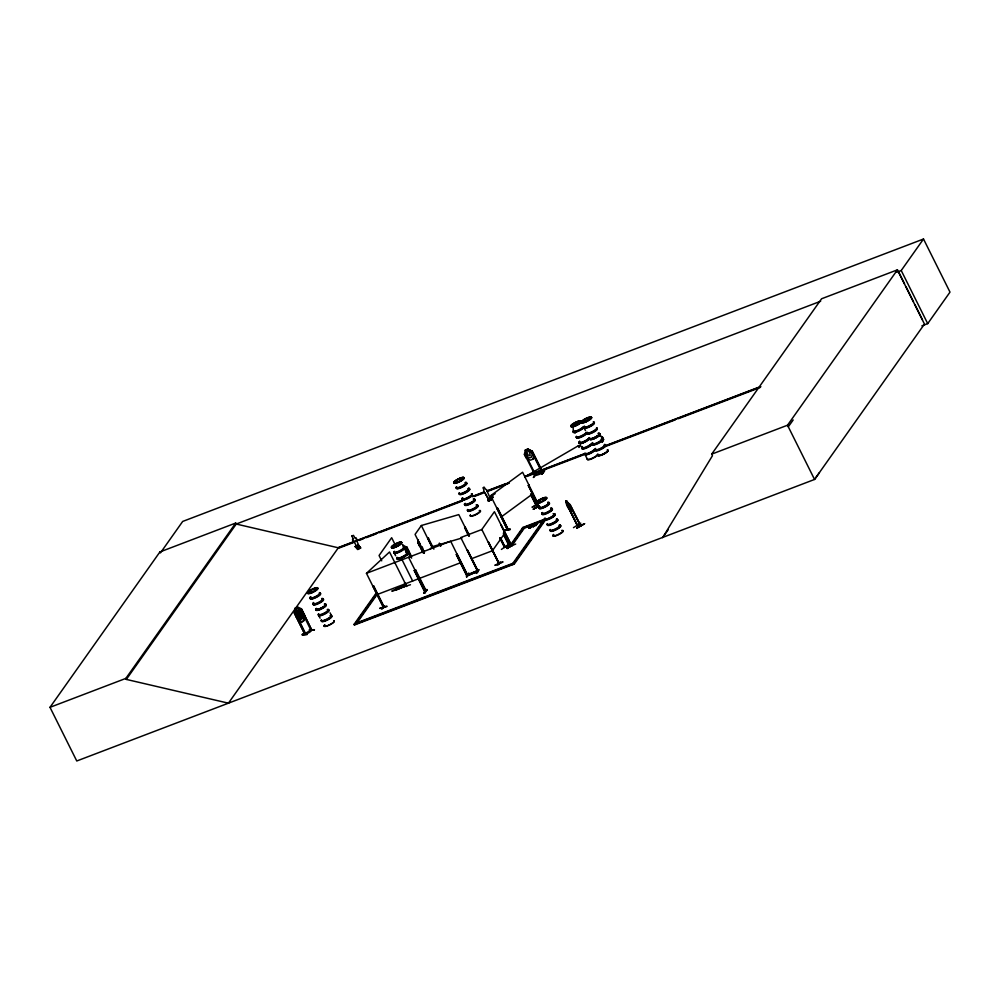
<?xml version="1.0" encoding="UTF-8"?>
<svg xmlns="http://www.w3.org/2000/svg" width="1000" height="1000" viewBox="0 0 1000 1000"><rect width="100%" height="100%" fill="white"/><g stroke="black" fill="none" stroke-linecap="round" stroke-linejoin="round"><path stroke-width="1.5" d="M489.125 498.488L488.387 498.812L489.162 500.363M400.1 588.138L392.113 591.337M502.863 562.125L494.875 565.325L502.7 561.75M305.438 634.15L295.025 612.55L305.788 634.05M300.7 609.062L301.212 608.85M295.05 608.413L294.387 613.288L305.025 634.55L294.5 613.25L295.125 608.475L297.375 607L301.4 612.112L300.925 615.087L299.425 616.062L296.913 615.05L295.65 612.525L295 608.413L297.375 606.888L301.337 608.763L304.75 615.5L304.088 620.375L301.762 621.888M296.837 607.938L296.087 608.425L296.788 611.775L296.125 616.65L300.087 618.525L302.413 617L302.962 612.137L299.062 610.375L296.788 607.938M302.413 617L303.012 612.137M351.938 535.9L352.962 538.6A2.037 1.975 -39.3 0 0 353.975 541.575L357.75 548.212M470.375 515.188L470.475 515.375A5.713 1.312 -26.5 0 0 476.613 514.35A5.713 1.312 -26.5 0 0 479.162 510.737M411.613 558.15L406.312 547.5L407.038 547.25L411.587 556.663M531.325 451.5L532.25 451.45L542.925 472.675L532.337 451.337L528 449.062L525.35 450.037L524.375 454.45L526.05 457.825L530.363 460.188L533.062 459.125M407.663 554.987L408.575 550.712M395.613 590.288L406.6 585.625L396.062 589.637C395.838 587.762 397.013 589.375 395.613 590.288L396.25 588.5L396.65 589.25M499.188 563.513L488.475 542.112L499.1 563.6L498.7 562.55M406.362 552.362L406.875 550.425L402.7 544.95L406.925 547.4M310.725 629.775C311.475 631.925 310.562 627.737 311.875 630.05M358.875 545.9L357.9 544.625L360.763 547.938L357.7 549.538L355.175 546.525L358.225 549.263L355.75 546.25M356.1 546.075L355.225 546.525M358.3 544.9L357.713 545.225M488.525 499.288L488.775 500.288L491.413 499.288L490.95 498.363L491.112 499.175L487.887 499.975C489.95 503.025 487.362 498.738 491.838 496.175M379.963 608.525L386.85 606.6M386.863 606.075L379.825 608.15M581.112 446.538L580.05 445.55L580.562 444.825M313.65 589.025L314.5 588.975M312.2 592.337L310.963 592.8L311.663 592.638M314.15 588.825L313.612 589.438L314.363 589.163M394.825 547.062L395.975 546.325M395.125 546.812L396.037 546.3M395.637 546.325L396.413 546.45L395.387 547.137M397.987 543.1L397.512 543.688L398.15 543.538M458.7 481.75C458.025 482.275 457.688 481.925 458.038 482.262M458.263 481.725L457.45 481.962M460.037 478.663L460.7 478.663M460.238 479.012L459.925 478.625M491.9 496.912L492.287 496.538M540.788 502.3L539.85 502.35M540.237 501.887C539.188 503.413 542.925 500.988 540.212 501.887M540.025 502.475L541.013 501.613M575.425 425.65L574.275 426.062L575.75 425.225M540.375 502.488L540.725 501.662M542.825 498.8L542.775 498.65M542.475 498.975L543.025 498.488L542.587 499M577.762 422.1L576.962 422.6L577.788 422.287M585.487 421.875L584.738 421.9M585.975 421.475L584.725 422.013M587.388 418.488L588.275 418.225L587.525 418.15M586.075 421.3L585.5 421.262M587.537 418.438L588.062 418.212M587.925 418.038L587.438 418.537L588.263 418.263M579.338 442.238A5.713 1.312 -26.5 0 0 582.8 442.438L583.387 442.638M351.962 535.925L353.475 535.375L354.762 537.675A2.037 1.975 -39.3 0 1 356.512 540.237L359.562 547.288L357.738 548.188M602.2 442.113L603.538 439.5L602.3 436.812L599.975 436.112L602.275 436.85L603.625 439.55L602.312 442.125M504.338 530.575L510.363 529.438L504.562 530.413M510.125 529.062L504.425 530.025M662.887 537.275L712.463 455.688L711.688 454.137L821.6 298.762L897.425 269.85L924.463 324.075L814.55 479.45L228.425 703.175L126.325 679.412L125.838 678.413L235.738 523.038L236.238 524.038L338.338 547.8L463.638 500.025M302.4 634.237L307.238 634.45L302.275 634.888L306.988 634.075M424.487 552.688L421.775 547.225M432.725 548.025L427.938 538.288L432.837 547.875M373.288 585.875L372.825 586.35L373.612 585.962L384.288 607.175L383.338 607.638L383.537 606.312M407.038 547.25L406.163 547.688M381.788 609.338L384.525 605.913M424.738 591.862L414.3 570.462L424.875 591.812C429.288 589.888 421.662 591.763 425.95 590.35M415.637 570.025L426.388 591.125M425.712 591.362L408.575 557.275M424.212 593.138L426.375 589.475M426.838 589.7L424.062 592.8M424.9 592.913L427.212 589.587M456.325 554.525L466.9 575.8L456.325 554.525L457.113 554.138L467.788 575.337M509.675 545.7L509.038 545.825L509.825 545.513L510.138 546.6L511.675 546.013L494.425 511.7L481.825 529.513L498.9 563.65L488.475 542.112M511.225 546.188L500.863 524.612L511.788 545.712M467.137 574.788L466.45 575.025L467.325 574.688M466.838 575.8L467.725 575.35L466.987 575.75M466.375 576.625L468.738 573.3L466.675 576.962M468.688 573.3L469.35 573.575L466.6 577.062M507.663 547.288L515.7 544.062M467.65 550.188L478.275 571.425L477.975 570.45L466.987 575.112L477.975 570.45M476.4 572.925L478.738 569.587L476.388 573.35M476.413 573.4L478.888 569.888M467.325 575.775L478.312 571.112L467.325 575.775L466.587 574.862M498.175 563.263L498.475 563.837M497.762 565.25L500.312 561.825M228.525 703.138L76.762 760.987L50 707.325L159.913 551.95L235.738 523.038M126.325 679.412L236.238 524.038L820.65 301.238M228.425 703.175L338.587 547.438L463.9 499.663M469.363 535.862L458.775 514.612L421.362 525.513L415.062 534.412L424.325 553.013M545.788 519.525L514.288 564.05L354.412 625L354.087 624.338L376.575 592.537M354.412 625L376.912 593.2M377.212 593.225L355.613 623.75L355.95 624.412L377.55 593.888M423.888 552.938L418.675 542.188L417.725 542.625L418.387 539.675L417.863 542.587L419.412 546L422.65 547.775L419.513 545.9M430.15 549.3L431.95 546.763L461.875 538.038M404.675 582.913L406.425 586.438L404.425 582.987M482.962 487.7L484.012 490.112A2.037 1.825 35.3 0 0 485.037 493.038L488.775 499.775L490.538 499.1L487.525 492.088A2.037 1.825 35.3 0 0 485.775 489.438L483.963 486.975M488.775 499.775L485.037 493.038M492.612 494.875L488.237 501.188L491 500.012M488.65 501.05L492.35 495.975M492.575 496.012L488.925 500.8M489.975 500.062L489.012 499.012M525.35 450.037L528.025 449.125L530.938 451.987L532.2 454.513L531.487 457.163L529.763 457.825L527.025 456.488L525.438 450.112M492.925 496.763C489.963 501.425 490.675 500.125 490.675 499.787L488.45 500.637L487.887 499.975M492.675 497.488L490.775 500.213M490.763 500.238L492.762 497.575M526.487 450.262L527.35 449.938L529.663 452.475L530.175 455.6L527.812 454.938L526.512 450.225M525.312 454.012L524.475 454.45L525.237 454.137L535.913 475.35L534.8 474.862M528 449.162L532.337 451.337L531.538 451.725L542.188 472.975C540.538 471.987 543.763 471.512 541.825 472.188M533.9 454.8L532.987 459.062M541.775 472.45C545.75 472.3 531.712 477.587 535.6 474.45M534.725 474.875L535.988 475.225L535.612 474.462M533.65 476.863L536.038 473.512L533.462 477.388M533.462 477.463L536.15 473.913M541.575 473.837L544.587 470.763L541.875 474.188M544.188 470.85L541.788 474.15L544.562 470.737M505.012 532.95L492.413 550.75L471.362 558.775M354.087 624.338L513.962 563.387L545.462 518.862L522.863 527.475L509.812 545.925L511.35 545.35L523.938 527.537L524.275 528.2L511.675 546.013M510.138 546.6L523.2 528.138L544.25 520.112L543.925 519.45L512.425 563.962L512.762 564.637L544.25 520.112M602.212 437.95L602.675 438.775M662.625 537.638L668.288 529.65M711.688 454.137L787.513 425.225L897.425 269.85M896.912 272.162L901.225 270.512L923.512 239.013L950 292.125L927.712 323.625L921.888 325.85M788.288 426.775L793.175 419.975M819.438 472.65L814.55 479.45L787.513 425.225M504.575 546.562L504.65 546.525M504.4 547.413L510.213 546.325M500.037 537.95L504.95 547.337L500.55 537.863M509.412 546.6L503.537 534.612M383.363 606.663L383.738 607.438L372.9 586.237L373.612 585.962M395.275 589.625L406.488 585.262L406.85 586.013M507.038 529.125L507.9 528.663M538.45 506.1L528.312 485.588L529.05 485.163L528.312 485.588M358.062 544.9L357.5 545.175M358.038 549.35L357.038 547.987L357.612 548.612L360.15 547.737L357.863 548.913L357.287 548.288M358.3 549.062L356.95 547.025M314.037 589.338L313.762 588.938M311.812 592.513L312.525 592.137L311.163 592.513M457.65 482.1L457.675 481.825M577.15 422.375L577.5 422.188M575.337 425.462L574.875 425.838M575.363 425.312L574.538 425.725M582.737 442.35L582.737 442.438A5.713 1.312 -26.5 0 0 589.2 438.475M582.863 442.262L583.4 442.562M295.163 612.837L294.525 613.263M426.188 590.013L427.238 589.625M511.388 545.9L511.087 545.05M428.425 538.237L433.875 549.15M468.65 535.9L464.725 527.575L465.35 527.388L469.438 535.575M465.35 527.388L464.575 527.712M405.763 585.7L406.463 585.237M406.15 586.462L406.1 585.4M383.488 607.587L366.463 573.325L389.525 551.975L405.412 583.763M572.075 511.35L571.575 508.062L572.15 511.3L570.887 511.087C569.862 509.613 565.538 505.3 567.112 504.137L577.425 525.562L577.112 524.525M577.35 524.612L577.35 525.325M580.1 525.25L577.2 524.987L580.438 525.025L580.825 525.825L570.163 504.6L565.95 501.012L567.112 504.137M569.85 504.55L580.562 525.763M586.287 421.35L585.025 421.987M498.137 563.025L499.087 562.675M536.45 505.438L531.05 494.663M311.8 630.1C308.825 634.612 302.387 633.975 305.512 633.488M535.237 475.513L524.6 454.288M496.887 508.638L497.625 508.212L508.212 529.5L507.4 529.925L497.088 508.612M538.562 506.325L539.637 506.4M501.238 516.95L533.2 493.5M507.512 545.138L501.413 549.425M505.238 547.125L500.337 538.025M509.162 546.025L504.762 546.75M513.475 544.15L512.938 543.75L507.45 548.5M507.013 548.188L513 543.787M513.212 544.125L507.15 548.475L513.175 544.113M530.662 526.35L532.863 525.775L531.325 526.862L530.163 526.538L530.8 527.075L529.237 528.188L530.8 527.075M531.075 526.6L532.863 525.775M536.375 524.175L535.275 525.262L536.475 524.4M529.125 527.962L531.362 527.375M529.237 528.188L530.837 526.9M534.938 525.337L533.337 526.625L534.938 525.337L535.962 525.625L535.312 525.087L536.85 523.987M531.325 526.862L532.75 525.55M533.225 526.4L534.788 525.288L533.337 526.625M535.312 525.087L536.962 524.212M507.762 529.8L507.887 528.638M460.562 478.825L459.925 478.713M457.587 482.238L458.5 481.737M458.413 481.925L457.3 482.212M492.488 496.6L491.463 496.85M302.875 612.15L299.05 610.262L296.725 611.788C293.275 616.025 299.225 620.638 302.325 616.938M296.863 611.85L299.113 610.375L301.825 612.95L303.087 615.487L302.6 618.462L301.1 619.438L298.587 618.425L297.337 615.9L296.725 611.788L298.913 614.087L299.775 611.788L299.113 610.375M298.512 611.312L297.762 611.8L298.463 615.15L300.587 617.463L301.45 615.163L298.562 611.3M302.275 634.888L302.438 634.2M305.35 633.5L310.837 630M314.113 629.85L309.288 629.712L314.462 629.712M425.812 590.525L426.138 591.325M566.525 501.637L569.712 507.362L566.6 501.6M568.188 507.55L570.988 511.125L572.15 511.3M570.913 511.175L567.038 501.238L570.788 509.137L568.275 506.9M573.475 527.638L580.763 523.1M576.7 527.725L584.587 523.713L576.737 527.762M524.775 476.95L578.812 445.487M574.7 425.675L575.875 425.325M594.2 438.45L593.413 438.825M320.438 609.237L319.637 609.6M549.312 518.9L548.513 519.263M503.738 534.462L510.288 546.3L503.587 533.05M355.525 546.512L358.312 545.138M360 546.9L360.15 547.737M357.5 548.9L360.2 547.513M537.337 504.2L532.025 507.25L537.55 504.65M538.525 506.025L533.288 509.175L538.775 506.5M533.237 509.075L538.713 506.388M585.675 421.85L584.913 422.025M383.65 606.6L383.1 606.812M467.537 575.538L450.675 541.225L366.463 573.325M507.675 529.85L490.65 495.7L522.612 472.25L537.7 502.938M384.025 607.388L373.537 586.075M574.85 426.012L574.388 425.688M580.413 525.788L577.125 525.487M580.5 526L569.487 504.6M421.875 547.075L424.325 552.638M414.212 570.575L415.725 569.913M395.688 588.938L396.325 588.688M392.038 590.788L399.938 587.725M424.988 591.663L426.312 591.163M424.925 592.95L423.875 593.337L426.8 589.8M923.512 239.013L182.688 521.438L160.413 552.938L159.913 551.95M573.975 431.775L572.875 432.2L575.237 433.137M472.638 496.325L484.3 491.887M488.675 490.213L506.15 483.55M525.1 476.325L584.837 453.55M605.237 445.775L758.225 387.45M472.388 496.688L484.038 492.25M486.95 491.138L508.812 482.8M524.837 476.7L586.038 453.363M604.975 446.138L760.888 386.7M338.55 548.237L354.6 542.125M358.975 540.462L363.35 538.787M366.262 537.675L376.475 533.787M379.387 532.675L462.512 500.988M474.175 496.538L482.925 493.2M487.3 491.538L509.175 483.188M526.675 476.525L583.55 454.837M605.425 446.5L675.425 419.812M678.337 418.7L760.013 387.562M535.638 474.8L541.862 472.337M495.15 493.688L492.175 495.487M481.825 529.513L460.775 537.537L477.825 571.688M50 707.325L125.838 678.413M534.763 524.788L535.275 525.262M377.062 594.575L461.275 562.463M395.737 588.975L406.262 584.963M356.075 623.1L512.888 563.325L513.212 563.987L356.413 623.763M508.075 529.45L497.625 508.212M583.538 441.9L582.825 442.713A5.713 1.312 -26.5 0 1 579.425 442.425M395.625 546.35L396.388 546.4M541.025 501.775L540.325 502.1M427.8 538.425L428.575 538.1M403.188 586.95L410.462 584.75M509.888 546.538L503.387 533.2M575.2 425.188L575.85 425.275M536.763 506.863L539.5 506.4M309.538 630.037L314.15 629.837M355.887 546.025L358.587 549.038L355.812 545.925M360.4 548.138C359.75 549.438 359.837 545.087 359.9 547.438M301.337 608.763L311.762 630.15L301.288 608.763M304.613 615.525L304.012 620.312C302.075 624.825 292.413 616.438 301.812 621.775M504.075 546.638L504.462 547.438M504.462 547.413L499.825 538.1M598.013 454.925L597.95 454.738A5.713 1.312 -26.5 0 0 603.425 454.062A5.713 1.312 -26.5 0 0 607.425 450.037M544.788 518.663L544.7 518.488A5.713 1.312 -26.5 0 0 550.862 517.45A5.713 1.312 -26.5 0 0 553.413 513.837M567.137 501.275L565.875 501.062L567.013 504.375M566.587 504.038L577.375 525.575L566.8 504.087M584.55 523.663L577.1 528.175M580.413 525.025L580.138 526M531.213 526.65L531.862 527.188M534.263 524.975L534.9 525.513M354.75 537.65L354.762 537.675A2.037 1.975 -39.3 0 1 356.525 540.262M352.938 538.575L352.962 538.6A2.037 1.975 -39.3 0 0 353.95 541.55L353.975 541.575M357.987 544.812L360.538 547.913M359.4 548.088L358.625 546.538L357.8 546.962L358.6 548.538M901.225 270.512L927.712 323.625M898.975 272.663L904.513 283.75M905.888 286.525L913.487 301.775M914.875 304.538L922.475 319.788M584.288 428.225L585.513 430.662M585.138 454.762L587.475 459.475M528.513 485.55L538.713 506.025M531.425 494.9L537.225 507.175L530.588 493.875M530.775 494.8L536.188 505.6M522.863 527.475L523.2 528.138M491.062 497.05L490.625 497.663M513.962 563.387L514.288 564.05M464.725 527.575L468.8 535.763M467.287 550.325L478.088 571.6M467.45 574.462L467.788 575.125M439.45 543.288L440.775 545.95M439.2 543.362L440.525 546.025M421.362 525.513L432.45 548.125M419.125 542.137L420.387 544.663M418.312 542.112L422.512 551.875M417.962 542.463L423.263 553.088M406.012 547.425L410.875 556.925M402.675 544.987L407.713 555.087M394.975 544.35L391.662 537.712L379.062 555.513L381.712 560.825M402.062 559.763L412.65 581M394.412 553.312L395.625 555.75M355.438 546.325L355.95 547.013M330.075 612.825L331.275 615.275M318.863 615.712L320.062 618.162M300.462 609L311.112 630.55M579.3 446.488L579.087 447.425L578.237 445.938M565.95 501.012L566.45 504.288M322.175 599.462A5.7 1.312 -26.5 0 1 319.625 603.062A5.7 1.312 -26.5 0 1 313.525 604.075M322.863 599.025A5.787 1.325 -26.5 0 1 318.8 603.088A5.787 1.325 -26.5 0 1 313.288 603.763M324.637 604.362A5.713 1.312 -26.5 0 1 324.738 606.287A5.713 1.312 -26.5 0 1 317.825 609.725A5.713 1.312 -26.5 0 1 316.512 608.387M324.438 604.062A5.675 1.3 -26.5 0 1 321.912 607.638A5.675 1.3 -26.5 0 1 315.837 608.65M324.538 604.175A5.713 1.312 -26.5 0 1 321.987 607.788A5.713 1.312 -26.5 0 1 315.863 608.8M324.762 604.612A5.713 1.312 -26.5 0 1 324.862 606.538A5.713 1.312 -26.5 0 1 317.938 609.963A5.713 1.312 -26.5 0 1 316.637 608.638M319.137 593.225A5.787 1.325 -26.5 0 1 316.55 596.875A5.787 1.325 -26.5 0 1 310.363 597.9M321.688 598.488A5.7 1.312 -26.5 0 1 321.788 600.4A5.7 1.312 -26.5 0 1 314.887 603.812A5.7 1.312 -26.5 0 1 313.587 602.487M320.513 593.675A5.7 1.312 -26.5 0 1 315.375 597.863A5.7 1.312 -26.5 0 1 310.613 598.212M322.713 598.725A5.787 1.325 -26.5 0 1 317.975 603.112A5.787 1.325 -26.5 0 1 313.688 602.85M319.788 592.863A5.787 1.325 -26.5 0 1 315.05 597.25A5.787 1.325 -26.5 0 1 310.763 596.987M319.55 592.562A5.7 1.312 -26.5 0 1 314.887 596.888A5.7 1.312 -26.5 0 1 310.663 596.625M330.513 616.175A5.7 1.312 -26.5 0 1 327.962 619.775A5.7 1.312 -26.5 0 1 321.863 620.788M330.4 615.788A5.787 1.325 -26.5 0 1 327.812 619.45A5.787 1.325 -26.5 0 1 321.613 620.475M325.662 604.875A5.675 1.3 -26.5 0 1 321.688 608.85A5.675 1.3 -26.5 0 1 316.262 609.513M327.475 609.925A5.787 1.325 -26.5 0 1 324.888 613.587A5.787 1.325 -26.5 0 1 318.688 614.612M330.8 615.138A5.7 1.312 -26.5 0 1 326.812 619.138A5.7 1.312 -26.5 0 1 321.375 619.8M327.587 610.312A5.7 1.312 -26.5 0 1 327.688 612.238A5.7 1.312 -26.5 0 1 320.788 615.65A5.7 1.312 -26.5 0 1 319.488 614.325M330.25 615.487A5.787 1.325 -26.5 0 1 327.663 619.15A5.787 1.325 -26.5 0 1 321.463 620.175M327.325 609.625A5.787 1.325 -26.5 0 1 324.738 613.288A5.787 1.325 -26.5 0 1 318.538 614.312M327.875 609.275A5.7 1.312 -26.5 0 1 323.888 613.275A5.7 1.312 -26.5 0 1 318.45 613.938M551.85 509.062A5.713 1.312 -26.5 0 1 547.85 513.075A5.713 1.312 -26.5 0 1 542.4 513.737M551.737 508.688A5.787 1.325 -26.5 0 1 547 513.075A5.787 1.325 -26.5 0 1 542.712 512.812M553.538 514.075A5.713 1.312 -26.5 0 1 550.988 517.7A5.713 1.312 -26.5 0 1 544.862 518.713M553.312 513.713A5.675 1.3 -26.5 0 1 550.788 517.3A5.675 1.3 -26.5 0 1 544.712 518.312M548.812 502.825A5.787 1.325 -26.5 0 1 544.763 506.887A5.787 1.325 -26.5 0 1 539.237 507.562M550.575 508.137A5.713 1.312 -26.5 0 1 548.013 511.75A5.713 1.312 -26.5 0 1 541.9 512.762M548.138 503.263A5.713 1.312 -26.5 0 1 545.588 506.863A5.713 1.312 -26.5 0 1 539.475 507.875M550.788 508.438A5.787 1.325 -26.5 0 1 550.9 510.387A5.787 1.325 -26.5 0 1 543.888 513.862A5.787 1.325 -26.5 0 1 542.562 512.513M548.663 502.525A5.787 1.325 -26.5 0 1 543.925 506.912A5.787 1.325 -26.5 0 1 539.637 506.65M547.65 502.275A5.713 1.312 -26.5 0 1 547.75 504.2A5.713 1.312 -26.5 0 1 540.837 507.625A5.713 1.312 -26.5 0 1 539.538 506.3M560.65 525.913A5.713 1.312 -26.5 0 1 555.5 530.1A5.713 1.312 -26.5 0 1 550.725 530.45M559.275 525.45A5.787 1.325 -26.5 0 1 556.688 529.113A5.787 1.325 -26.5 0 1 550.487 530.138M562.638 530.675A5.713 1.312 -26.5 0 1 557.95 535.013A5.713 1.312 -26.5 0 1 553.713 534.763M561.65 530.425A5.675 1.3 -26.5 0 1 561.75 532.337A5.675 1.3 -26.5 0 1 554.888 535.737A5.675 1.3 -26.5 0 1 553.587 534.425M554.538 514.525A5.675 1.3 -26.5 0 1 549.888 518.825A5.675 1.3 -26.5 0 1 545.688 518.575M553.625 514.25A5.713 1.312 -26.5 0 1 553.725 516.175A5.713 1.312 -26.5 0 1 546.812 519.6A5.713 1.312 -26.5 0 1 545.5 518.275M557.625 519.663A5.787 1.325 -26.5 0 1 552.413 523.925A5.787 1.325 -26.5 0 1 547.562 524.275M559.688 524.788A5.713 1.312 -26.5 0 1 555.688 528.8A5.713 1.312 -26.5 0 1 550.237 529.475M557.725 520.05A5.713 1.312 -26.5 0 1 552.575 524.237A5.713 1.312 -26.5 0 1 547.8 524.587M559.125 525.15A5.787 1.325 -26.5 0 1 556.538 528.812A5.787 1.325 -26.5 0 1 550.337 529.837M556.2 519.288A5.787 1.325 -26.5 0 1 553.612 522.95A5.787 1.325 -26.5 0 1 547.413 523.975M556.763 518.925A5.713 1.312 -26.5 0 1 552.762 522.938A5.713 1.312 -26.5 0 1 547.312 523.612M468.375 489.125A5.713 1.312 -26.5 0 1 465.825 492.738A5.713 1.312 -26.5 0 1 459.712 493.75M468.263 488.75A5.787 1.325 -26.5 0 1 465.675 492.4A5.787 1.325 -26.5 0 1 459.475 493.425M471.625 493.975A5.713 1.312 -26.5 0 1 466.938 498.312A5.713 1.312 -26.5 0 1 462.713 498.05M471.425 493.663A5.675 1.3 -26.5 0 1 466.775 497.962A5.675 1.3 -26.5 0 1 462.575 497.713M465.337 482.887A5.787 1.325 -26.5 0 1 462.75 486.538A5.787 1.325 -26.5 0 1 456.55 487.562M468.675 488.088A5.713 1.312 -26.5 0 1 464.675 492.088A5.713 1.312 -26.5 0 1 459.225 492.762M465.462 483.263A5.713 1.312 -26.5 0 1 465.562 485.188A5.713 1.312 -26.5 0 1 458.65 488.6A5.713 1.312 -26.5 0 1 457.337 487.275M468.113 488.45A5.787 1.325 -26.5 0 1 465.525 492.1A5.787 1.325 -26.5 0 1 459.325 493.125M465.188 482.587A5.787 1.325 -26.5 0 1 462.6 486.238A5.787 1.325 -26.5 0 1 456.4 487.262M465.75 482.225A5.713 1.312 -26.5 0 1 461.75 486.225A5.713 1.312 -26.5 0 1 456.3 486.9M477.5 505.775A5.713 1.312 -26.5 0 1 473.5 509.787A5.713 1.312 -26.5 0 1 468.05 510.45M476.587 505.462A5.787 1.325 -26.5 0 1 474 509.113A5.787 1.325 -26.5 0 1 467.812 510.138M479.75 510.375A5.675 1.3 -26.5 0 1 475.775 514.35A5.675 1.3 -26.5 0 1 470.363 515.025M471.85 494.538A5.675 1.3 -26.5 0 1 467.875 498.512A5.675 1.3 -26.5 0 1 462.463 499.188M471.75 494.225A5.713 1.312 -26.5 0 1 467.738 498.237A5.713 1.312 -26.5 0 1 462.275 498.913M474.462 499.538A5.787 1.325 -26.5 0 1 469.725 503.925A5.787 1.325 -26.5 0 1 465.45 503.663M476.225 504.85A5.713 1.312 -26.5 0 1 473.675 508.462A5.713 1.312 -26.5 0 1 467.562 509.475M474.575 499.913A5.713 1.312 -26.5 0 1 469.9 504.237A5.713 1.312 -26.5 0 1 465.675 503.988M476.438 505.15A5.787 1.325 -26.5 0 1 473.85 508.812A5.787 1.325 -26.5 0 1 467.663 509.837M473.525 499.288A5.787 1.325 -26.5 0 1 473.625 501.238A5.787 1.325 -26.5 0 1 466.613 504.712A5.787 1.325 -26.5 0 1 465.288 503.363M473.3 498.988A5.713 1.312 -26.5 0 1 470.75 502.6A5.713 1.312 -26.5 0 1 464.637 503.612M573.337 429.963A7.688 6.875 35.3 0 1 573.2 428.088M596.737 428.625A5.713 1.312 -26.5 0 1 592.737 432.625A5.713 1.312 -26.5 0 1 587.288 433.3M596.638 428.237A5.787 1.325 -26.5 0 1 591.888 432.625A5.787 1.325 -26.5 0 1 587.612 432.375M598.212 433.263A5.688 1.312 -26.5 0 1 595.675 436.85A5.688 1.312 -26.5 0 1 589.587 437.863M598.3 433.375A5.713 1.312 -26.5 0 1 596.388 436.637A5.713 1.312 -26.5 0 1 589.412 438.488M599.65 433.675A5.688 1.312 -26.5 0 1 595.188 437.537A5.688 1.312 -26.5 0 1 589.55 438.675M593.713 422.375A5.787 1.325 -26.5 0 1 588.975 426.763A5.787 1.325 -26.5 0 1 584.688 426.512M596.725 427.775A5.713 1.312 -26.5 0 1 591.575 431.962A5.713 1.312 -26.5 0 1 586.8 432.312M593.812 422.762A5.713 1.312 -26.5 0 1 589.812 426.763A5.713 1.312 -26.5 0 1 584.362 427.438M596.475 427.938A5.787 1.325 -26.5 0 1 592.425 432A5.787 1.325 -26.5 0 1 586.9 432.688M593.562 422.075A5.787 1.325 -26.5 0 1 588.825 426.463A5.787 1.325 -26.5 0 1 584.538 426.213M593.325 421.775A5.713 1.312 -26.5 0 1 589.325 425.788A5.713 1.312 -26.5 0 1 583.875 426.45M604.163 445.012A5.787 1.325 -26.5 0 1 601.575 448.663A5.787 1.325 -26.5 0 1 595.388 449.7M607.525 450.238A5.713 1.312 -26.5 0 1 602.85 454.575A5.713 1.312 -26.5 0 1 598.612 454.325M599.188 433.587A5.688 1.312 -26.5 0 1 595.2 437.575A5.688 1.312 -26.5 0 1 589.775 438.25M604.288 445.387A5.713 1.312 -26.5 0 1 602.375 448.638A5.713 1.312 -26.5 0 1 595.413 450.487M607.325 449.925A5.675 1.3 -26.5 0 1 603.35 453.913A5.675 1.3 -26.5 0 1 597.938 454.575M601.237 439.15A5.787 1.325 -26.5 0 1 598.65 442.8A5.787 1.325 -26.5 0 1 592.463 443.837M604.575 444.35A5.713 1.312 -26.5 0 1 599.913 448.675A5.713 1.312 -26.5 0 1 595.675 448.425M602.625 439.6A5.713 1.312 -26.5 0 1 598.15 443.475A5.713 1.312 -26.5 0 1 592.487 444.625M601.362 439.525A5.713 1.312 -26.5 0 1 602.15 439.475M604.812 444.65A5.787 1.325 -26.5 0 1 600.75 448.713A5.787 1.325 -26.5 0 1 595.237 449.387M601.888 438.787A5.787 1.325 -26.5 0 1 597.837 442.85A5.787 1.325 -26.5 0 1 592.312 443.525M601.663 438.488A5.713 1.312 -26.5 0 1 596.987 442.812A5.713 1.312 -26.5 0 1 592.762 442.562M586.725 433.512A5.713 1.312 -26.5 0 1 580.325 437.475A5.713 1.312 -26.5 0 1 576.875 437.275M586.625 433.15A5.787 1.325 -26.5 0 1 580.8 436.9A5.787 1.325 -26.5 0 1 576.413 437.438M589.188 437.612A5.688 1.312 -26.5 0 1 582.612 442.038A5.688 1.312 -26.5 0 1 579.712 441.225M589.075 438.225A5.713 1.312 -26.5 0 1 582.038 442.413A5.713 1.312 -26.5 0 1 579.763 441.375M583.7 427.287A5.787 1.325 -26.5 0 1 577.875 431.037A5.787 1.325 -26.5 0 1 573.5 431.575M586.237 432.537A5.713 1.312 -26.5 0 1 579.837 436.488A5.713 1.312 -26.5 0 1 576.388 436.287M583.8 427.65A5.713 1.312 -26.5 0 1 577.4 431.613A5.713 1.312 -26.5 0 1 573.95 431.413M586.475 432.85A5.787 1.325 -26.5 0 1 579.987 436.863A5.787 1.325 -26.5 0 1 576.487 436.65M583.55 426.987A5.787 1.325 -26.5 0 1 577.062 431A5.787 1.325 -26.5 0 1 573.562 430.788M583.312 426.675A5.713 1.312 -26.5 0 1 576.912 430.625A5.713 1.312 -26.5 0 1 573.462 430.425M595.05 450.225A5.713 1.312 -26.5 0 1 588.025 454.412A5.713 1.312 -26.5 0 1 585.75 453.375M594.95 449.862A5.787 1.325 -26.5 0 1 588.462 453.875A5.787 1.325 -26.5 0 1 584.963 453.663M597.513 454.338A5.675 1.3 -26.5 0 1 591.6 458.488A5.675 1.3 -26.5 0 1 587.513 458.55M589.637 438.512A5.688 1.312 -26.5 0 1 583.7 442.663A5.688 1.312 -26.5 0 1 579.612 442.725M597.587 454.338A5.713 1.312 -26.5 0 1 593.1 458.225A5.713 1.312 -26.5 0 1 587.425 459.375M589.3 438.663A5.713 1.312 -26.5 0 1 582.888 442.625M592.025 444A5.787 1.325 -26.5 0 1 584.9 448.237A5.787 1.325 -26.5 0 1 582.6 447.188M594.562 449.237A5.713 1.312 -26.5 0 1 588.825 452.938A5.713 1.312 -26.5 0 1 584.5 453.475M592.125 444.363A5.713 1.312 -26.5 0 1 585.737 448.325A5.713 1.312 -26.5 0 1 582.275 448.113M594.8 449.562A5.787 1.325 -26.5 0 1 588.312 453.575A5.787 1.325 -26.5 0 1 584.812 453.363M591.875 443.7A5.787 1.325 -26.5 0 1 584.75 447.938A5.787 1.325 -26.5 0 1 582.45 446.887M591.638 443.375A5.713 1.312 -26.5 0 1 584.612 447.562A5.713 1.312 -26.5 0 1 582.337 446.538M406.85 553.713A5.713 1.312 -26.5 0 1 402.85 557.725A5.713 1.312 -26.5 0 1 397.4 558.387M406.75 553.337A5.787 1.325 -26.5 0 1 402.013 557.725A5.787 1.325 -26.5 0 1 397.725 557.463M403.825 547.475A5.787 1.325 -26.5 0 1 399.762 551.538A5.787 1.325 -26.5 0 1 394.237 552.212M406.362 552.737A5.713 1.312 -26.5 0 1 402.362 556.737A5.713 1.312 -26.5 0 1 396.912 557.413M403.15 547.913A5.713 1.312 -26.5 0 1 400.588 551.512A5.713 1.312 -26.5 0 1 394.475 552.525M406.6 553.038A5.787 1.325 -26.5 0 1 402.537 557.1A5.787 1.325 -26.5 0 1 397.013 557.775M403.675 547.175A5.787 1.325 -26.5 0 1 398.938 551.562A5.787 1.325 -26.5 0 1 394.65 551.3M403.438 546.875A5.713 1.312 -26.5 0 1 399.438 550.875A5.713 1.312 -26.5 0 1 393.988 551.55M300.663 612.55L300.65 615.625L303.212 617.45L300.487 616.375L299.913 619.6L299.875 616.15L297.387 614.4L300.025 615.363L300.663 612.55M543.462 520.1L522.413 528.125L522.737 528.787L543.787 520.763L543.462 520.1M309.887 592.925A5.7 1.312 -26.5 0 0 317.7 588.088A5.7 1.312 -26.5 0 0 310.138 590.288A5.7 1.312 -26.5 0 0 309.887 592.925M310.15 593.425A5.675 1.3 -26.5 0 0 317.938 588.6A5.675 1.3 -26.5 0 0 310.4 590.8A5.675 1.3 -26.5 0 0 310.15 593.425M309.975 593.138A5.713 1.312 -26.5 0 0 317.825 588.275A5.713 1.312 -26.5 0 0 310.225 590.487A5.713 1.312 -26.5 0 0 309.975 593.138M328.975 625.163A5.713 1.312 -26.5 0 0 333.663 620.825A5.713 1.312 -26.5 0 1 328.975 625.15A5.713 1.312 -26.5 0 1 324.75 624.913A5.713 1.312 -26.5 0 0 328.975 625.15M538.763 502.625A5.713 1.312 -26.5 0 0 546.613 497.762A5.713 1.312 -26.5 0 0 539.025 499.975A5.713 1.312 -26.5 0 0 538.763 502.625M539.025 503.088A5.675 1.3 -26.5 0 0 546.812 498.263A5.675 1.3 -26.5 0 0 539.275 500.462A5.675 1.3 -26.5 0 0 539.025 503.088M538.85 502.8A5.713 1.312 -26.5 0 0 546.7 497.95A5.713 1.312 -26.5 0 0 539.113 500.163A5.713 1.312 -26.5 0 0 538.85 502.8M456.087 482.625A5.713 1.312 -26.5 0 0 463.938 477.762A5.713 1.312 -26.5 0 0 456.337 479.975A5.713 1.312 -26.5 0 0 456.087 482.625M456.35 483.088A5.675 1.3 -26.5 0 0 464.137 478.263A5.675 1.3 -26.5 0 0 456.6 480.462A5.675 1.3 -26.5 0 0 456.35 483.088M456.175 482.812A5.713 1.312 -26.5 0 0 464.025 477.962A5.713 1.312 -26.5 0 0 456.425 480.15A5.713 1.312 -26.5 0 0 456.175 482.8A5.713 1.312 -26.5 0 0 464.025 477.938A5.713 1.312 -26.5 0 0 456.438 480.175A5.713 1.312 -26.5 0 0 456.175 482.812M583.663 422.15A5.688 1.312 -26.5 0 0 591.475 417.325A5.688 1.312 -26.5 0 0 583.925 419.525A5.688 1.312 -26.5 0 0 583.663 422.15M583.913 422.663A5.688 1.312 -26.5 0 0 591.725 417.825A5.688 1.312 -26.5 0 0 584.175 420.025A5.688 1.312 -26.5 0 0 583.913 422.663M583.75 422.362A5.713 1.312 -26.5 0 0 591.6 417.5A5.713 1.312 -26.5 0 0 584 419.712A5.713 1.312 -26.5 0 0 583.75 422.362M595.45 438.062A5.688 1.312 -26.5 0 0 599.438 434.075A5.688 1.312 -26.5 0 1 595.462 438.088A5.688 1.312 -26.5 0 1 590.037 438.75A5.688 1.312 -26.5 0 0 595.45 438.062M573.225 426.125A5.713 1.312 -26.5 0 0 581.062 421.275A5.713 1.312 -26.5 0 0 573.488 423.475A5.713 1.312 -26.5 0 0 573.225 426.125A5.688 1.312 -26.5 0 0 581.05 421.287A5.688 1.312 -26.5 0 0 573.5 423.488A5.688 1.312 -26.5 0 0 573.25 426.125M573.5 426.625A5.688 1.312 -26.5 0 0 581.3 421.8A5.688 1.312 -26.5 0 0 573.763 424A5.688 1.312 -26.5 0 0 573.5 426.625A5.688 1.312 -26.5 0 0 581.3 421.775A5.688 1.312 -26.5 0 0 573.75 423.975A5.688 1.312 -26.5 0 0 573.488 426.613M393.775 547.275A5.713 1.312 -26.5 0 0 401.625 542.413A5.713 1.312 -26.5 0 0 394.025 544.625A5.713 1.312 -26.5 0 0 393.775 547.275M394.038 547.75A5.688 1.312 -26.5 0 0 401.838 542.925A5.688 1.312 -26.5 0 0 394.288 545.125A5.688 1.312 -26.5 0 0 394.038 547.75M393.862 547.463A5.713 1.312 -26.5 0 0 401.712 542.612A5.713 1.312 -26.5 0 0 394.125 544.812A5.713 1.312 -26.5 0 0 393.862 547.463"/></g></svg>
